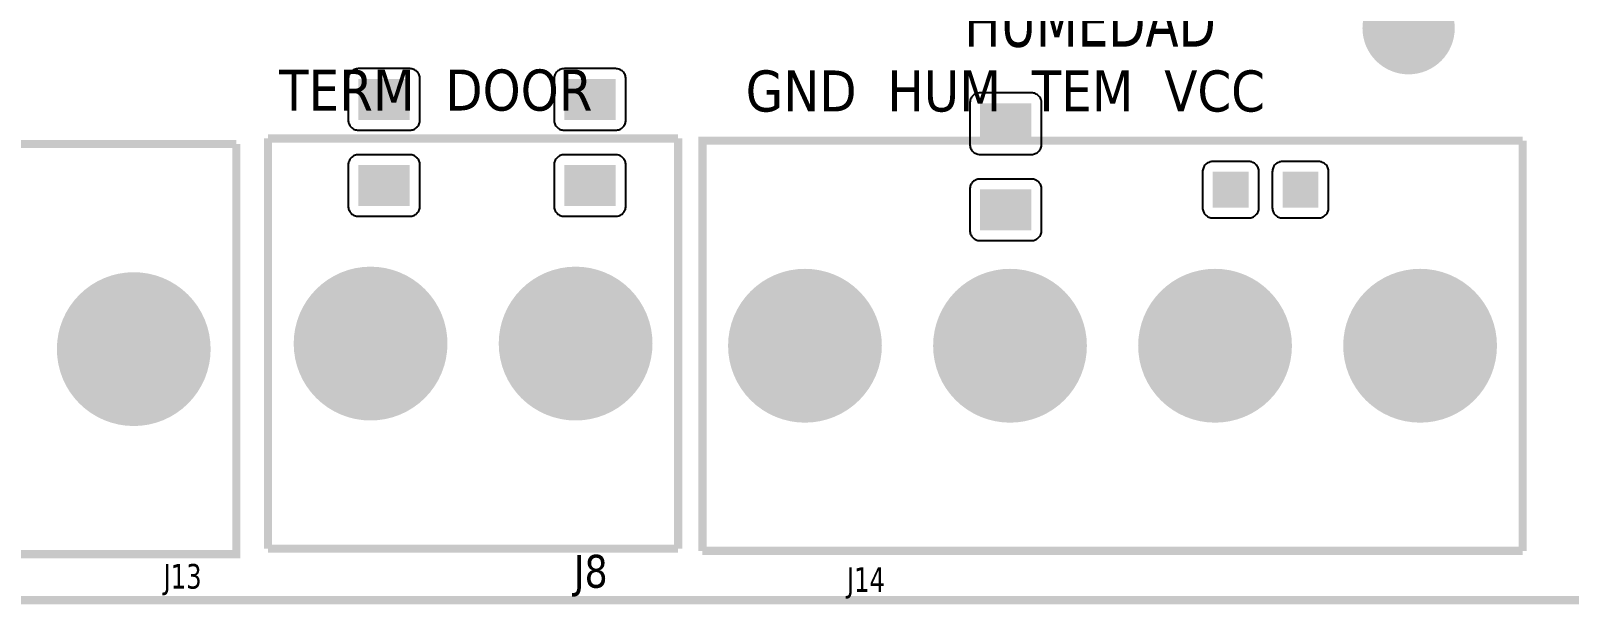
# Model space of a CAD drawing. Header units: millimetres. Extents: x 124 to 302, y 105 to 223.
# Drawn here: x 148.949 to 150.45, y 110.71 to 111.269 of the extents above; entities that cross this region are included whole.
import ezdxf

# ---------------------------------------------------------------- set-up
doc = ezdxf.new("R2010")
doc.units = ezdxf.units.MM
doc.styles.get("Standard").update_dxf_attribs({"font": 'tahoma.ttf'})

# ---------------------------------------------------------------- blocks, each defined once
blk = doc.blocks.new('RPAD')
blk.add_trace([(-0.5, -0.5), (-0.5, 0.5), (0.5, -0.5), (0.5, 0.5)])
blk = doc.blocks.new('EPAD')
at = {"const_width": 0.5}
blk.add_lwpolyline([(-0.25, 0, 1), (0.25, 0, 1)], format="xyb", close=True, dxfattribs=at)

msp = doc.modelspace()

# ---------------------------------------------------------------- linework, layer by layer
at = {"const_width": 0.008}
for points in [[(146.9987, 110.7144), (153.4097, 110.7144), (153.4097, 115.5867), (146.9987, 115.5867), (146.9987, 110.7144)], [(146.9987, 110.7144), (153.4097, 110.7144), (153.4097, 115.5867), (146.9987, 115.5867), (146.9987, 110.7144)], [(146.9987, 110.7144), (153.4097, 110.7144), (153.4097, 115.5867), (146.9987, 115.5867), (146.9987, 110.7144)], [(149.1808, 110.7645), (149.1808, 111.1645)], [(149.5808, 111.1645), (149.1808, 111.1645)], [(149.1808, 110.7645), (149.1808, 111.1645)], [(149.5808, 111.1645), (149.1808, 111.1645)], [(149.1808, 110.7645), (149.1808, 111.1645)], [(149.5808, 111.1645), (149.1808, 111.1645)], [(149.5808, 110.7645), (149.5808, 111.1645)], [(149.5808, 110.7645), (149.5808, 111.1645)], [(149.5808, 110.7645), (149.5808, 111.1645)], [(149.6045, 110.7624), (149.6045, 111.1624), (150.4045, 111.1624)], [(149.6045, 110.7624), (149.6045, 111.1624), (150.4045, 111.1624)], [(149.6045, 110.7624), (149.6045, 111.1624), (150.4045, 111.1624)], [(150.4045, 110.7624), (150.4045, 111.1624)], [(150.4045, 110.7624), (150.4045, 111.1624)], [(150.4045, 110.7624), (150.4045, 111.1624)], [(149.1498, 111.1591), (149.1498, 110.7591), (148.3498, 110.7591)], [(148.3498, 111.1591), (149.1498, 111.1591)], [(149.1498, 111.1591), (149.1498, 110.7591), (148.3498, 110.7591)], [(148.3498, 111.1591), (149.1498, 111.1591)], [(149.1498, 111.1591), (149.1498, 110.7591), (148.3498, 110.7591)], [(148.3498, 111.1591), (149.1498, 111.1591)], [(149.5808, 110.7645), (149.1808, 110.7645)], [(149.5808, 110.7645), (149.1808, 110.7645)], [(149.5808, 110.7645), (149.1808, 110.7645)], [(150.4045, 110.7624), (149.6045, 110.7624)], [(150.4045, 110.7624), (149.6045, 110.7624)], [(150.4045, 110.7624), (149.6045, 110.7624)]]:
    msp.add_lwpolyline(points, dxfattribs=at)
for points in [[(149.329, 111.1826), (149.329, 111.2226), (149.3289, 111.2236), (149.3288, 111.2246), (149.3286, 111.2256), (149.3282, 111.2265), (149.3278, 111.2274), (149.3273, 111.2282), (149.3267, 111.229), (149.3261, 111.2297), (149.3254, 111.2303), (149.3246, 111.2309), (149.3238, 111.2314), (149.3229, 111.2318), (149.322, 111.2321), (149.321, 111.2324), (149.32, 111.2325), (149.319, 111.2326), (149.269, 111.2326), (149.268, 111.2325), (149.267, 111.2324), (149.266, 111.2321), (149.2651, 111.2318), (149.2642, 111.2314), (149.2634, 111.2309), (149.2626, 111.2303), (149.2619, 111.2297), (149.2612, 111.229), (149.2607, 111.2282), (149.2602, 111.2274), (149.2598, 111.2265), (149.2594, 111.2256), (149.2592, 111.2246), (149.259, 111.2236), (149.259, 111.2226), (149.259, 111.1826), (149.259, 111.1815), (149.2592, 111.1805), (149.2594, 111.1796), (149.2598, 111.1786), (149.2602, 111.1778), (149.2607, 111.1769), (149.2612, 111.1762), (149.2619, 111.1755), (149.2626, 111.1748), (149.2634, 111.1742), (149.2642, 111.1737), (149.2651, 111.1733), (149.266, 111.173), (149.267, 111.1728), (149.268, 111.1726), (149.269, 111.1726), (149.319, 111.1726), (149.32, 111.1726), (149.321, 111.1728), (149.322, 111.173), (149.3229, 111.1733), (149.3238, 111.1737), (149.3246, 111.1742), (149.3254, 111.1748), (149.3261, 111.1755), (149.3267, 111.1762), (149.3273, 111.1769), (149.3278, 111.1778), (149.3282, 111.1786), (149.3286, 111.1796), (149.3288, 111.1805), (149.3289, 111.1815), (149.329, 111.1826)], [(149.5298, 111.1826), (149.5298, 111.2226), (149.5297, 111.2236), (149.5296, 111.2246), (149.5293, 111.2256), (149.529, 111.2265), (149.5286, 111.2274), (149.5281, 111.2282), (149.5275, 111.229), (149.5269, 111.2297), (149.5262, 111.2303), (149.5254, 111.2309), (149.5246, 111.2314), (149.5237, 111.2318), (149.5228, 111.2321), (149.5218, 111.2324), (149.5208, 111.2325), (149.5198, 111.2326), (149.4698, 111.2326), (149.4687, 111.2325), (149.4677, 111.2324), (149.4668, 111.2321), (149.4658, 111.2318), (149.465, 111.2314), (149.4641, 111.2309), (149.4634, 111.2303), (149.4627, 111.2297), (149.462, 111.229), (149.4615, 111.2282), (149.461, 111.2274), (149.4606, 111.2265), (149.4602, 111.2256), (149.46, 111.2246), (149.4598, 111.2236), (149.4598, 111.2226), (149.4598, 111.1826), (149.4598, 111.1815), (149.46, 111.1805), (149.4602, 111.1796), (149.4606, 111.1786), (149.461, 111.1778), (149.4615, 111.1769), (149.462, 111.1762), (149.4627, 111.1755), (149.4634, 111.1748), (149.4641, 111.1742), (149.465, 111.1737), (149.4658, 111.1733), (149.4668, 111.173), (149.4677, 111.1728), (149.4687, 111.1726), (149.4698, 111.1726), (149.5198, 111.1726), (149.5208, 111.1726), (149.5218, 111.1728), (149.5228, 111.173), (149.5237, 111.1733), (149.5246, 111.1737), (149.5254, 111.1742), (149.5262, 111.1748), (149.5269, 111.1755), (149.5275, 111.1762), (149.5281, 111.1769), (149.5286, 111.1778), (149.529, 111.1786), (149.5293, 111.1796), (149.5296, 111.1805), (149.5297, 111.1815), (149.5298, 111.1826)], [(149.9353, 111.1589), (149.9353, 111.1989), (149.9352, 111.2), (149.9351, 111.201), (149.9349, 111.202), (149.9345, 111.2029), (149.9341, 111.2038), (149.9336, 111.2046), (149.933, 111.2053), (149.9324, 111.2061), (149.9317, 111.2067), (149.9309, 111.2073), (149.9301, 111.2078), (149.9292, 111.2082), (149.9283, 111.2085), (149.9273, 111.2087), (149.9263, 111.2089), (149.9253, 111.2089), (149.8753, 111.2089), (149.8743, 111.2089), (149.8732, 111.2087), (149.8723, 111.2085), (149.8714, 111.2082), (149.8705, 111.2078), (149.8697, 111.2073), (149.8689, 111.2067), (149.8682, 111.2061), (149.8675, 111.2053), (149.867, 111.2046), (149.8665, 111.2038), (149.8661, 111.2029), (149.8657, 111.202), (149.8655, 111.201), (149.8653, 111.2), (149.8653, 111.1989), (149.8653, 111.1589), (149.8653, 111.1579), (149.8655, 111.1569), (149.8657, 111.1559), (149.8661, 111.155), (149.8665, 111.1541), (149.867, 111.1533), (149.8675, 111.1525), (149.8682, 111.1518), (149.8689, 111.1512), (149.8697, 111.1506), (149.8705, 111.1501), (149.8714, 111.1497), (149.8723, 111.1494), (149.8732, 111.1491), (149.8743, 111.149), (149.8753, 111.1489), (149.9253, 111.1489), (149.9263, 111.149), (149.9273, 111.1491), (149.9283, 111.1494), (149.9292, 111.1497), (149.9301, 111.1501), (149.9309, 111.1506), (149.9317, 111.1512), (149.9324, 111.1518), (149.933, 111.1525), (149.9336, 111.1533), (149.9341, 111.1541), (149.9345, 111.155), (149.9349, 111.1559), (149.9351, 111.1569), (149.9352, 111.1579), (149.9353, 111.1589)], [(149.329, 111.0986), (149.329, 111.1386), (149.3289, 111.1396), (149.3288, 111.1406), (149.3286, 111.1416), (149.3282, 111.1425), (149.3278, 111.1434), (149.3273, 111.1442), (149.3267, 111.145), (149.3261, 111.1457), (149.3254, 111.1463), (149.3246, 111.1469), (149.3238, 111.1474), (149.3229, 111.1478), (149.322, 111.1481), (149.321, 111.1484), (149.32, 111.1485), (149.319, 111.1486), (149.269, 111.1486), (149.268, 111.1485), (149.267, 111.1484), (149.266, 111.1481), (149.2651, 111.1478), (149.2642, 111.1474), (149.2634, 111.1469), (149.2626, 111.1463), (149.2619, 111.1457), (149.2612, 111.145), (149.2607, 111.1442), (149.2602, 111.1434), (149.2598, 111.1425), (149.2594, 111.1416), (149.2592, 111.1406), (149.259, 111.1396), (149.259, 111.1386), (149.259, 111.0986), (149.259, 111.0975), (149.2592, 111.0965), (149.2594, 111.0956), (149.2598, 111.0946), (149.2602, 111.0938), (149.2607, 111.0929), (149.2612, 111.0922), (149.2619, 111.0915), (149.2626, 111.0908), (149.2634, 111.0902), (149.2642, 111.0897), (149.2651, 111.0893), (149.266, 111.089), (149.267, 111.0888), (149.268, 111.0886), (149.269, 111.0886), (149.319, 111.0886), (149.32, 111.0886), (149.321, 111.0888), (149.322, 111.089), (149.3229, 111.0893), (149.3238, 111.0897), (149.3246, 111.0902), (149.3254, 111.0908), (149.3261, 111.0915), (149.3267, 111.0922), (149.3273, 111.0929), (149.3278, 111.0938), (149.3282, 111.0946), (149.3286, 111.0956), (149.3288, 111.0965), (149.3289, 111.0975), (149.329, 111.0986)], [(149.5298, 111.0986), (149.5298, 111.1386), (149.5297, 111.1396), (149.5296, 111.1406), (149.5293, 111.1416), (149.529, 111.1425), (149.5286, 111.1434), (149.5281, 111.1442), (149.5275, 111.145), (149.5269, 111.1457), (149.5262, 111.1463), (149.5254, 111.1469), (149.5246, 111.1474), (149.5237, 111.1478), (149.5228, 111.1481), (149.5218, 111.1484), (149.5208, 111.1485), (149.5198, 111.1486), (149.4698, 111.1486), (149.4687, 111.1485), (149.4677, 111.1484), (149.4668, 111.1481), (149.4658, 111.1478), (149.465, 111.1474), (149.4641, 111.1469), (149.4634, 111.1463), (149.4627, 111.1457), (149.462, 111.145), (149.4615, 111.1442), (149.461, 111.1434), (149.4606, 111.1425), (149.4602, 111.1416), (149.46, 111.1406), (149.4598, 111.1396), (149.4598, 111.1386), (149.4598, 111.0986), (149.4598, 111.0975), (149.46, 111.0965), (149.4602, 111.0956), (149.4606, 111.0946), (149.461, 111.0938), (149.4615, 111.0929), (149.462, 111.0922), (149.4627, 111.0915), (149.4634, 111.0908), (149.4641, 111.0902), (149.465, 111.0897), (149.4658, 111.0893), (149.4668, 111.089), (149.4677, 111.0888), (149.4687, 111.0886), (149.4698, 111.0886), (149.5198, 111.0886), (149.5208, 111.0886), (149.5218, 111.0888), (149.5228, 111.089), (149.5237, 111.0893), (149.5246, 111.0897), (149.5254, 111.0902), (149.5262, 111.0908), (149.5269, 111.0915), (149.5275, 111.0922), (149.5281, 111.0929), (149.5286, 111.0938), (149.529, 111.0946), (149.5293, 111.0956), (149.5296, 111.0965), (149.5297, 111.0975), (149.5298, 111.0986)], [(150.1023, 111.087), (150.1373, 111.087), (150.1384, 111.0871), (150.1394, 111.0872), (150.1403, 111.0874), (150.1413, 111.0878), (150.1421, 111.0882), (150.143, 111.0887), (150.1437, 111.0893), (150.1444, 111.0899), (150.1451, 111.0906), (150.1457, 111.0914), (150.1462, 111.0922), (150.1466, 111.0931), (150.1469, 111.094), (150.1471, 111.095), (150.1473, 111.096), (150.1473, 111.097), (150.1473, 111.132), (150.1473, 111.133), (150.1471, 111.134), (150.1469, 111.135), (150.1466, 111.1359), (150.1462, 111.1368), (150.1457, 111.1376), (150.1451, 111.1384), (150.1444, 111.1391), (150.1437, 111.1397), (150.143, 111.1403), (150.1421, 111.1408), (150.1413, 111.1412), (150.1403, 111.1416), (150.1394, 111.1418), (150.1384, 111.1419), (150.1373, 111.142), (150.1023, 111.142), (150.1013, 111.1419), (150.1003, 111.1418), (150.0993, 111.1416), (150.0984, 111.1412), (150.0975, 111.1408), (150.0967, 111.1403), (150.0959, 111.1397), (150.0952, 111.1391), (150.0946, 111.1384), (150.094, 111.1376), (150.0935, 111.1368), (150.0931, 111.1359), (150.0928, 111.135), (150.0925, 111.134), (150.0924, 111.133), (150.0923, 111.132), (150.0923, 111.097), (150.0924, 111.096), (150.0925, 111.095), (150.0928, 111.094), (150.0931, 111.0931), (150.0935, 111.0922), (150.094, 111.0914), (150.0946, 111.0906), (150.0952, 111.0899), (150.0959, 111.0893), (150.0967, 111.0887), (150.0975, 111.0882), (150.0984, 111.0878), (150.0993, 111.0874), (150.1003, 111.0872), (150.1013, 111.0871), (150.1023, 111.087)], [(150.1703, 111.087), (150.2053, 111.087), (150.2064, 111.0871), (150.2074, 111.0872), (150.2083, 111.0874), (150.2093, 111.0878), (150.2101, 111.0882), (150.211, 111.0887), (150.2117, 111.0893), (150.2124, 111.0899), (150.2131, 111.0906), (150.2137, 111.0914), (150.2142, 111.0922), (150.2146, 111.0931), (150.2149, 111.094), (150.2151, 111.095), (150.2153, 111.096), (150.2153, 111.097), (150.2153, 111.132), (150.2153, 111.133), (150.2151, 111.134), (150.2149, 111.135), (150.2146, 111.1359), (150.2142, 111.1368), (150.2137, 111.1376), (150.2131, 111.1384), (150.2124, 111.1391), (150.2117, 111.1397), (150.211, 111.1403), (150.2101, 111.1408), (150.2093, 111.1412), (150.2083, 111.1416), (150.2074, 111.1418), (150.2064, 111.1419), (150.2053, 111.142), (150.1703, 111.142), (150.1693, 111.1419), (150.1683, 111.1418), (150.1673, 111.1416), (150.1664, 111.1412), (150.1655, 111.1408), (150.1647, 111.1403), (150.1639, 111.1397), (150.1632, 111.1391), (150.1626, 111.1384), (150.162, 111.1376), (150.1615, 111.1368), (150.1611, 111.1359), (150.1608, 111.135), (150.1605, 111.134), (150.1604, 111.133), (150.1603, 111.132), (150.1603, 111.097), (150.1604, 111.096), (150.1605, 111.095), (150.1608, 111.094), (150.1611, 111.0931), (150.1615, 111.0922), (150.162, 111.0914), (150.1626, 111.0906), (150.1632, 111.0899), (150.1639, 111.0893), (150.1647, 111.0887), (150.1655, 111.0882), (150.1664, 111.0878), (150.1673, 111.0874), (150.1683, 111.0872), (150.1693, 111.0871), (150.1703, 111.087)], [(149.9353, 111.0749), (149.9353, 111.1149), (149.9352, 111.116), (149.9351, 111.117), (149.9349, 111.118), (149.9345, 111.1189), (149.9341, 111.1198), (149.9336, 111.1206), (149.933, 111.1213), (149.9324, 111.1221), (149.9317, 111.1227), (149.9309, 111.1233), (149.9301, 111.1238), (149.9292, 111.1242), (149.9283, 111.1245), (149.9273, 111.1247), (149.9263, 111.1249), (149.9253, 111.1249), (149.8753, 111.1249), (149.8743, 111.1249), (149.8732, 111.1247), (149.8723, 111.1245), (149.8714, 111.1242), (149.8705, 111.1238), (149.8697, 111.1233), (149.8689, 111.1227), (149.8682, 111.1221), (149.8675, 111.1213), (149.867, 111.1206), (149.8665, 111.1198), (149.8661, 111.1189), (149.8657, 111.118), (149.8655, 111.117), (149.8653, 111.116), (149.8653, 111.1149), (149.8653, 111.0749), (149.8653, 111.0739), (149.8655, 111.0729), (149.8657, 111.0719), (149.8661, 111.071), (149.8665, 111.0701), (149.867, 111.0693), (149.8675, 111.0685), (149.8682, 111.0678), (149.8689, 111.0672), (149.8697, 111.0666), (149.8705, 111.0661), (149.8714, 111.0657), (149.8723, 111.0654), (149.8732, 111.0651), (149.8743, 111.065), (149.8753, 111.0649), (149.9253, 111.0649), (149.9263, 111.065), (149.9273, 111.0651), (149.9283, 111.0654), (149.9292, 111.0657), (149.9301, 111.0661), (149.9309, 111.0666), (149.9317, 111.0672), (149.9324, 111.0678), (149.933, 111.0685), (149.9336, 111.0693), (149.9341, 111.0701), (149.9345, 111.071), (149.9349, 111.0719), (149.9351, 111.0729), (149.9352, 111.0739), (149.9353, 111.0749)]]:
    msp.add_lwpolyline(points, close=True)

# ---------------------------------------------------------------- block references
for p, xscale, yscale in [((150.2933, 111.272), 0.09, 0.09), ((149.0498, 110.9591), 0.15, 0.15), ((149.2808, 110.9645), 0.15, 0.15), ((149.4808, 110.9645), 0.15, 0.15), ((149.7045, 110.9624), 0.15, 0.15), ((149.9045, 110.9624), 0.15, 0.15), ((150.1045, 110.9624), 0.15, 0.15), ((150.3045, 110.9624), 0.15, 0.15)]:
    msp.add_blockref('EPAD', p, dxfattribs=dict(xscale=xscale, yscale=yscale))
for p, xscale, yscale, rotation in [((149.294, 111.2026), 0.04, 0.05, 270), ((149.4948, 111.2026), 0.04, 0.05, 270), ((149.9003, 111.1789), 0.04, 0.05, 270), ((149.294, 111.1186), 0.04, 0.05, 270), ((149.4948, 111.1186), 0.04, 0.05, 270), ((150.1198, 111.1145), 0.035, 0.035, 180), ((150.1878, 111.1145), 0.035, 0.035, 180), ((149.9003, 111.0949), 0.04, 0.05, 270)]:
    msp.add_blockref('RPAD', p, dxfattribs=dict(xscale=xscale, yscale=yscale, rotation=rotation))

# ---------------------------------------------------------------- texts
for s, height, width, p in [('HUMEDAD', 0.048, 0.833333, (149.8598, 111.2539)), ('HUMEDAD', 0.048, 0.833333, (149.8598, 111.2539)), ('HUMEDAD', 0.048, 0.833333, (149.8598, 111.2539)), ('J13', 0.024, 0.833333, (149.079, 110.7256)), ('J13', 0.024, 0.833333, (149.079, 110.7256)), ('J13', 0.024, 0.833333, (149.079, 110.7256)), ('J8', 0.032, 0.9375, (149.4791, 110.7265)), ('J8', 0.032, 0.9375, (149.4791, 110.7265)), ('J8', 0.032, 0.9375, (149.4791, 110.7265)), ('J14', 0.024, 0.833333, (149.7455, 110.7224)), ('J14', 0.024, 0.833333, (149.7455, 110.7224)), ('J14', 0.024, 0.833333, (149.7455, 110.7224))]:
    msp.add_text(s, height=height, dxfattribs=dict(width=width)).set_placement(p)
for s, p in [('TERM  DOOR', (149.1916, 111.1917)), ('TERM  DOOR', (149.1916, 111.1917)), ('TERM  DOOR', (149.1916, 111.1917)), ('GND  HUM  TEM  VCC', (149.6467, 111.1908)), ('GND  HUM  TEM  VCC', (149.6467, 111.1908)), ('GND  HUM  TEM  VCC', (149.6467, 111.1908))]:
    msp.add_text(s, height=0.04).set_placement(p)

doc.saveas('drawing.dxf')
